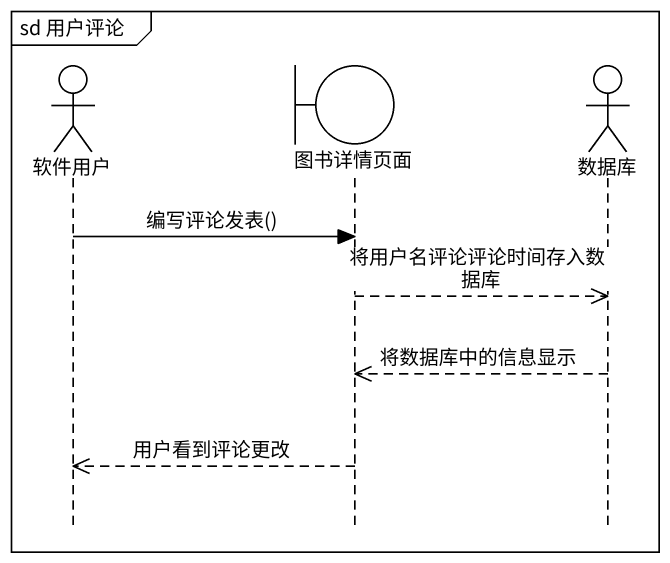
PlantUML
@startuml
mainframe sd 用户评论
hide footbox
actor 软件用户
boundary 图书详情页面
actor 数据库

软件用户 -> 图书详情页面 : 编写评论发表()
图书详情页面 -->> 数据库 : 将用户名评论评论时间存入数据库
数据库 -->> 图书详情页面 : 将数据库中的信息显示
图书详情页面 -->> 软件用户 : 用户看到评论更改
@enduml
